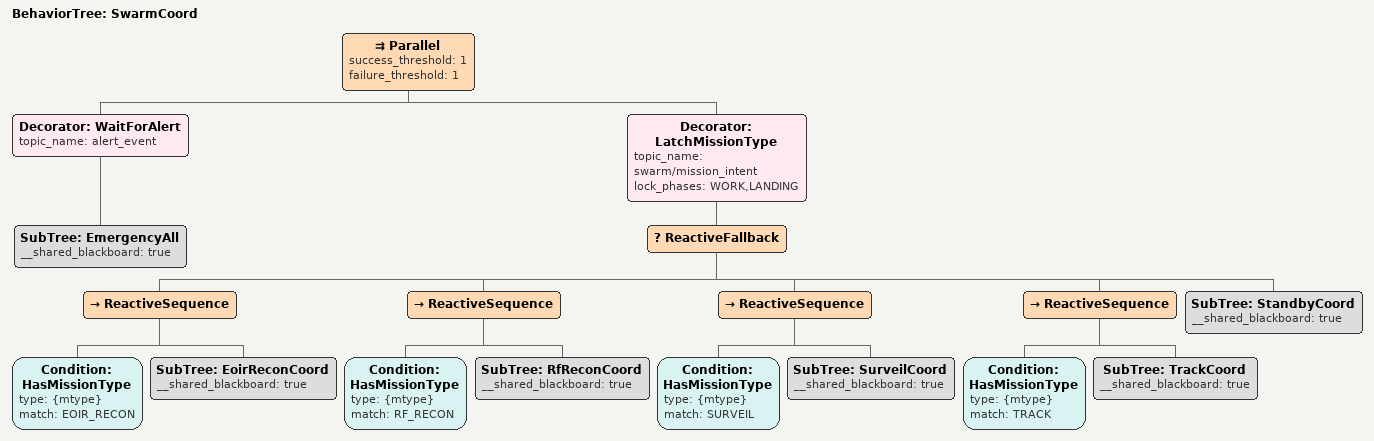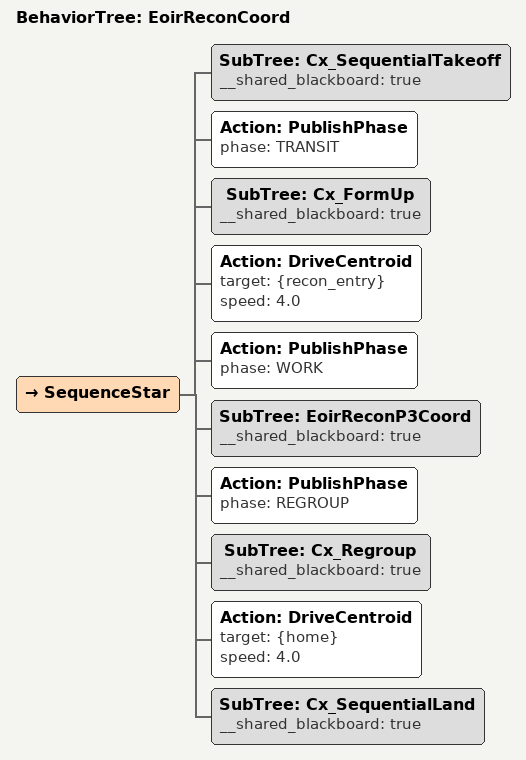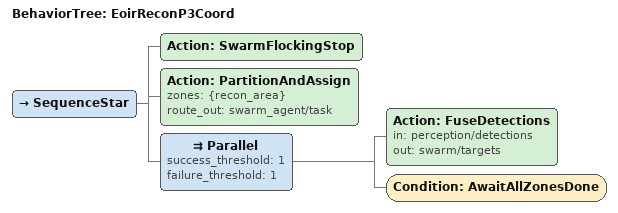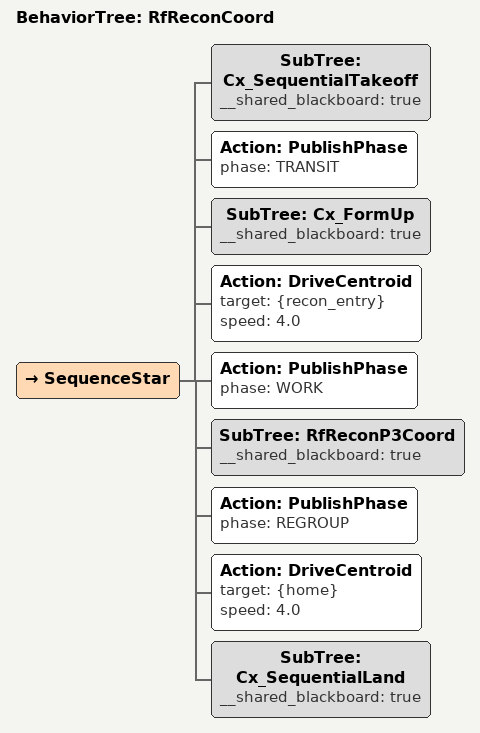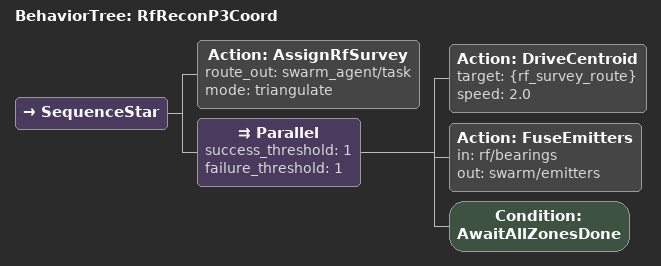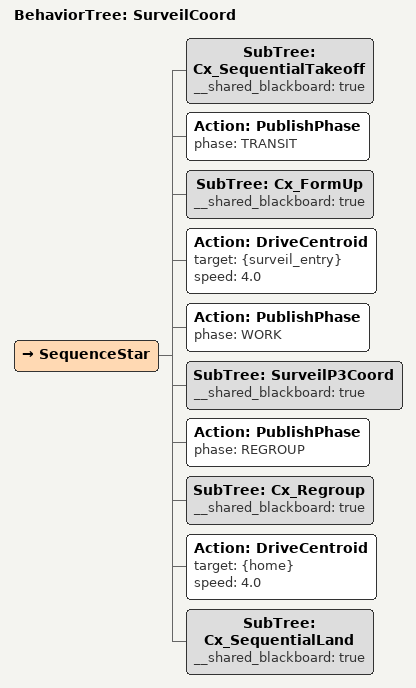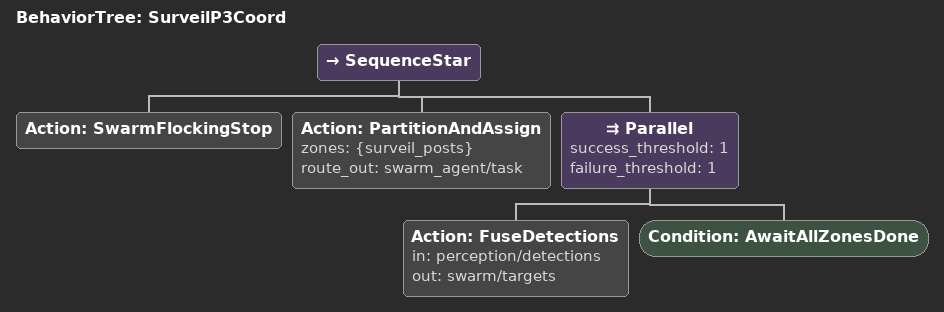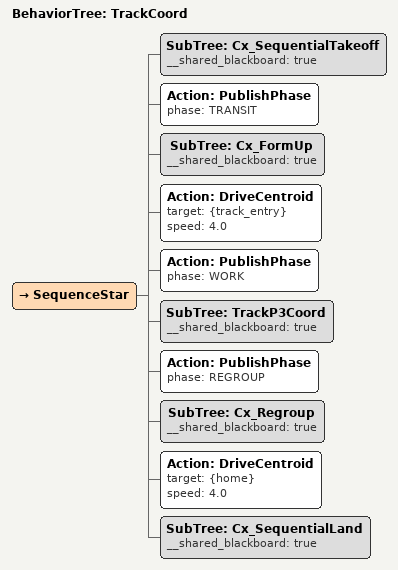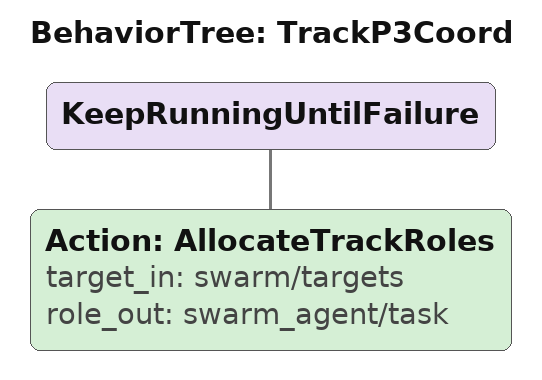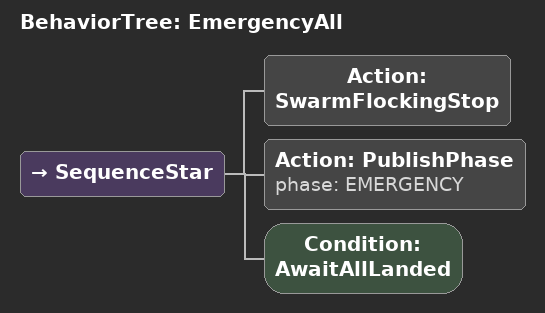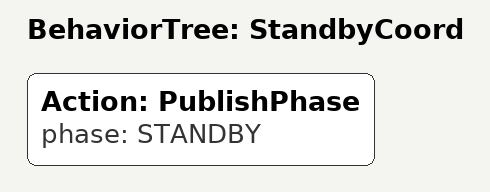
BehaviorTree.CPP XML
<?xml version="1.0"?>
<root main_tree_to_execute="SwarmCoord">

  <include path="chassis/chassis_coord.xml"/>
  <include path="nodes_model.xml"/>

  <!-- ===== 루트: 선점 ∥ 임무타입 selector ===== -->
  <BehaviorTree ID="SwarmCoord">
    <Parallel success_threshold="1" failure_threshold="1">
      <Decorator ID="WaitForAlert" topic_name="alert_event">
        <SubTree ID="EmergencyAll" __shared_blackboard="true"/>
      </Decorator>
      <Decorator ID="LatchMissionType" topic_name="swarm/mission_intent" lock_phases="WORK,LANDING">
        <ReactiveFallback>
          <ReactiveSequence>
            <Condition ID="HasMissionType" type="{mtype}" match="EOIR_RECON"/>
            <SubTree ID="EoirReconCoord" __shared_blackboard="true"/>
          </ReactiveSequence>
          <ReactiveSequence>
            <Condition ID="HasMissionType" type="{mtype}" match="RF_RECON"/>
            <SubTree ID="RfReconCoord" __shared_blackboard="true"/>
          </ReactiveSequence>
          <ReactiveSequence>
            <Condition ID="HasMissionType" type="{mtype}" match="SURVEIL"/>
            <SubTree ID="SurveilCoord" __shared_blackboard="true"/>
          </ReactiveSequence>
          <ReactiveSequence>
            <Condition ID="HasMissionType" type="{mtype}" match="TRACK"/>
            <SubTree ID="TrackCoord" __shared_blackboard="true"/>
          </ReactiveSequence>
          <SubTree ID="StandbyCoord" __shared_blackboard="true"/>
        </ReactiveFallback>
      </Decorator>
    </Parallel>
  </BehaviorTree>

  <!-- ============ EO/IR 정찰 ============ -->
  <BehaviorTree ID="EoirReconCoord">
    <SequenceStar>
      <SubTree ID="Cx_SequentialTakeoff" __shared_blackboard="true"/>
      <Action ID="PublishPhase" phase="TRANSIT"/>
      <SubTree ID="Cx_FormUp" __shared_blackboard="true"/>
      <Action ID="DriveCentroid" target="{recon_entry}" speed="4.0"/>
      <Action ID="PublishPhase" phase="WORK"/>
      <SubTree ID="EoirReconP3Coord" __shared_blackboard="true"/>
      <Action ID="PublishPhase" phase="REGROUP"/>
      <SubTree ID="Cx_Regroup" __shared_blackboard="true"/>
      <Action ID="DriveCentroid" target="{home}" speed="4.0"/>
      <SubTree ID="Cx_SequentialLand" __shared_blackboard="true"/>
    </SequenceStar>
  </BehaviorTree>

  <!-- 독립 분할: 편대 해제 → 분할/경로 배포 → 탐지융합 ∥ 완료집계 -->
  <BehaviorTree ID="EoirReconP3Coord">
    <SequenceStar>
      <Action ID="SwarmFlockingStop"/>
      <Action ID="PartitionAndAssign" zones="{recon_area}" route_out="swarm_agent/task"/>
      <Parallel success_threshold="1" failure_threshold="1">
        <Action ID="FuseDetections" in="perception/detections" out="swarm/targets"/>
        <Condition ID="AwaitAllZonesDone"/>
      </Parallel>
    </SequenceStar>
  </BehaviorTree>

  <!-- ============ RF 정찰 ============ -->
  <!-- WORK phase도 편대 유지(측위 baseline) → SwarmFlockingStop 생략 -->
  <BehaviorTree ID="RfReconCoord">
    <SequenceStar>
      <SubTree ID="Cx_SequentialTakeoff" __shared_blackboard="true"/>
      <Action ID="PublishPhase" phase="TRANSIT"/>
      <SubTree ID="Cx_FormUp" __shared_blackboard="true"/>
      <Action ID="DriveCentroid" target="{recon_entry}" speed="4.0"/>
      <Action ID="PublishPhase" phase="WORK"/>
      <SubTree ID="RfReconP3Coord" __shared_blackboard="true"/>
      <Action ID="PublishPhase" phase="REGROUP"/>
      <Action ID="DriveCentroid" target="{home}" speed="4.0"/>
      <SubTree ID="Cx_SequentialLand" __shared_blackboard="true"/>
    </SequenceStar>
  </BehaviorTree>

  <!-- 편대 유지 측위: 측위경로 배정 + 방위 삼각측량 융합 ∥ 완료집계.
       centroid를 측위 경로로 구동(편대가 baseline 유지하며 이동) -->
  <BehaviorTree ID="RfReconP3Coord">
    <SequenceStar>
      <Action ID="AssignRfSurvey" route_out="swarm_agent/task" mode="triangulate"/>
      <Parallel success_threshold="1" failure_threshold="1">
        <Action ID="DriveCentroid" target="{rf_survey_route}" speed="2.0"/>
        <Action ID="FuseEmitters" in="rf/bearings" out="swarm/emitters"/>
        <Condition ID="AwaitAllZonesDone"/>
      </Parallel>
    </SequenceStar>
  </BehaviorTree>

  <!-- ============ 감시 ============ -->
  <!-- 거점 분산 loiter: 독립(편대 해제). 거점 배정 후 지속 감시 -->
  <BehaviorTree ID="SurveilCoord">
    <SequenceStar>
      <SubTree ID="Cx_SequentialTakeoff" __shared_blackboard="true"/>
      <Action ID="PublishPhase" phase="TRANSIT"/>
      <SubTree ID="Cx_FormUp" __shared_blackboard="true"/>
      <Action ID="DriveCentroid" target="{surveil_entry}" speed="4.0"/>
      <Action ID="PublishPhase" phase="WORK"/>
      <SubTree ID="SurveilP3Coord" __shared_blackboard="true"/>
      <Action ID="PublishPhase" phase="REGROUP"/>
      <SubTree ID="Cx_Regroup" __shared_blackboard="true"/>
      <Action ID="DriveCentroid" target="{home}" speed="4.0"/>
      <SubTree ID="Cx_SequentialLand" __shared_blackboard="true"/>
    </SequenceStar>
  </BehaviorTree>

  <!-- 거점 배정 + 탐지융합. 종료조건(시간/명령)까지 지속 → AwaitAllZonesDone가 종료 게이트 -->
  <BehaviorTree ID="SurveilP3Coord">
    <SequenceStar>
      <Action ID="SwarmFlockingStop"/>
      <Action ID="PartitionAndAssign" zones="{surveil_posts}" route_out="swarm_agent/task"/>
      <Parallel success_threshold="1" failure_threshold="1">
        <Action ID="FuseDetections" in="perception/detections" out="swarm/targets"/>
        <Condition ID="AwaitAllZonesDone"/>
      </Parallel>
    </SequenceStar>
  </BehaviorTree>

  <!-- ============ 추적 ============ -->
  <!-- 표적 추종: 이륙→편대집결→WORK(반응형 역할배정 지속)→복귀→착륙.
       표적 핸드오프가 선형 phase 밖 → P3Coord가 KeepRunning 반응형 -->
  <BehaviorTree ID="TrackCoord">
    <SequenceStar>
      <SubTree ID="Cx_SequentialTakeoff" __shared_blackboard="true"/>
      <Action ID="PublishPhase" phase="TRANSIT"/>
      <SubTree ID="Cx_FormUp" __shared_blackboard="true"/>
      <Action ID="DriveCentroid" target="{track_entry}" speed="4.0"/>
      <Action ID="PublishPhase" phase="WORK"/>
      <SubTree ID="TrackP3Coord" __shared_blackboard="true"/>
      <Action ID="PublishPhase" phase="REGROUP"/>
      <SubTree ID="Cx_Regroup" __shared_blackboard="true"/>
      <Action ID="DriveCentroid" target="{home}" speed="4.0"/>
      <SubTree ID="Cx_SequentialLand" __shared_blackboard="true"/>
    </SequenceStar>
  </BehaviorTree>

  <!-- 반응형 역할 배정(allocator). 종료명령(MissionTerminated)까지 KeepRunning.
       표적 변화 → TRACKER/RELAY 재지정 → per-drone HasRole이 즉시 전환 -->
  <BehaviorTree ID="TrackP3Coord">
    <KeepRunningUntilFailure>
      <Action ID="AllocateTrackRoles" target_in="swarm/targets" role_out="swarm_agent/task"/>
    </KeepRunningUntilFailure>
  </BehaviorTree>

  <!-- ============ 비상 / 대기 ============ -->
  <!-- 전기 비상: 편대 해제 후 per-drone Emergency가 각자 복귀·착륙 (방송) -->
  <BehaviorTree ID="EmergencyAll">
    <SequenceStar>
      <Action ID="SwarmFlockingStop"/>
      <Action ID="PublishPhase" phase="EMERGENCY"/>
      <Condition ID="AwaitAllLanded"/>
    </SequenceStar>
  </BehaviorTree>

  <BehaviorTree ID="StandbyCoord">
    <Action ID="PublishPhase" phase="STANDBY"/>
  </BehaviorTree>

</root>
